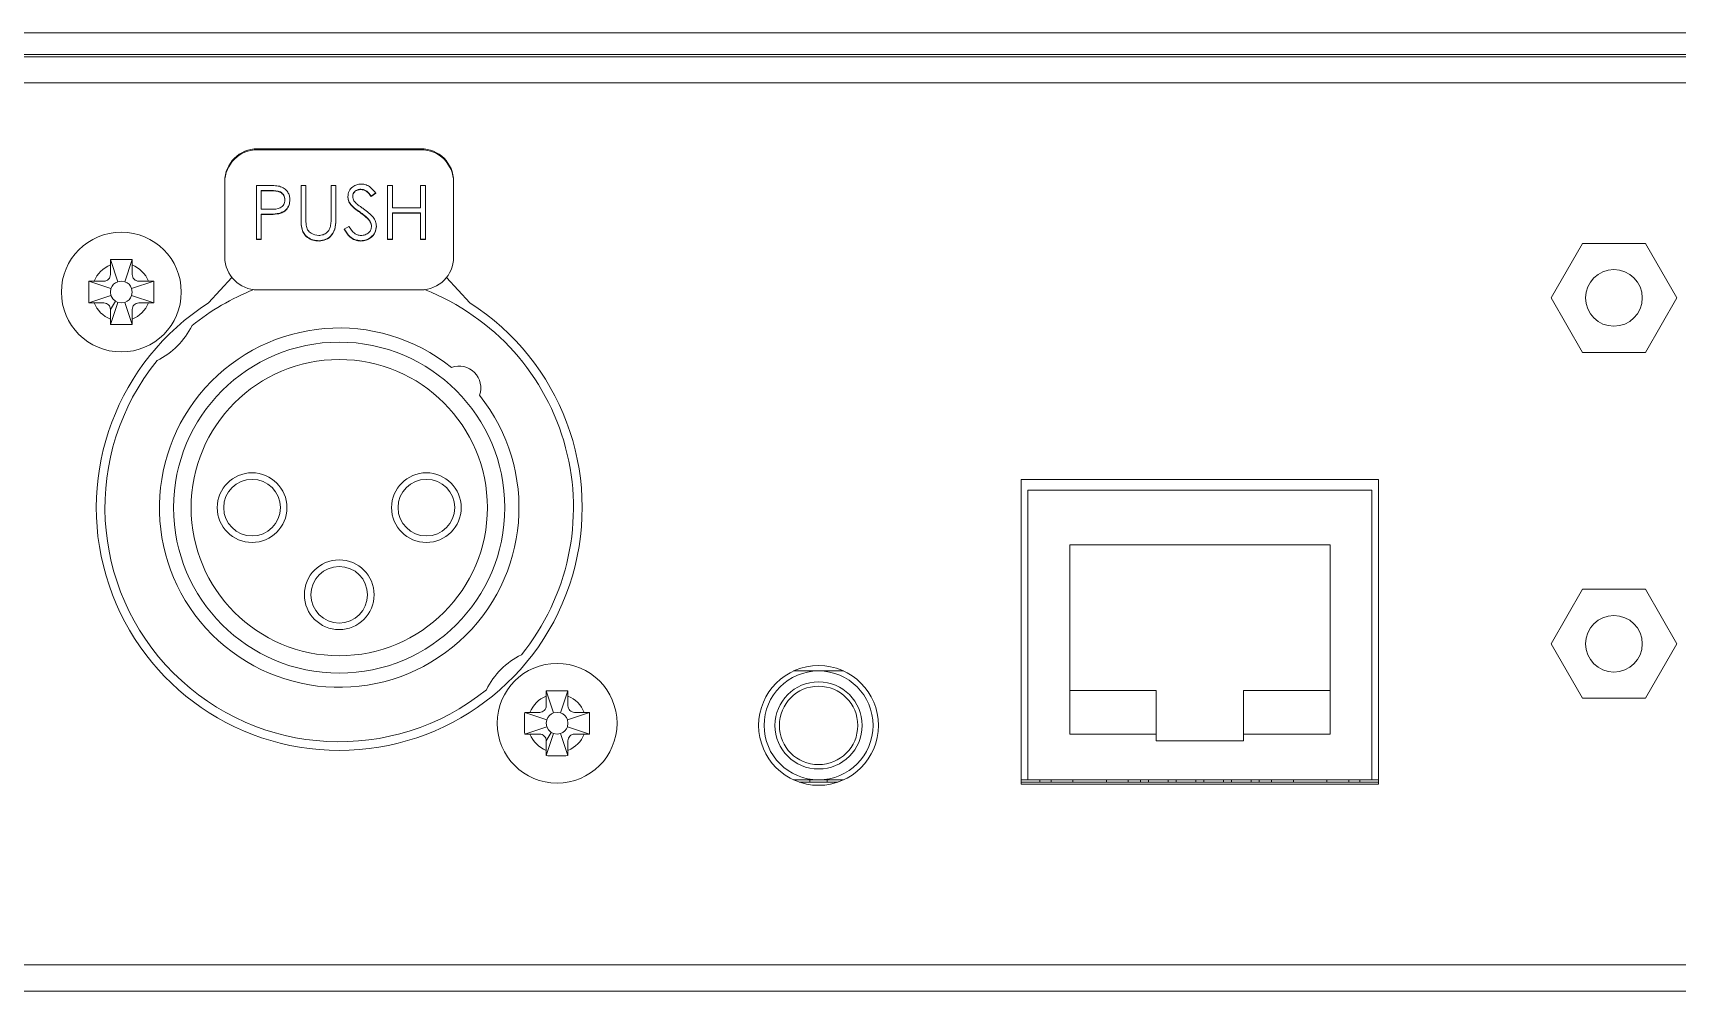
# Model space of a CAD drawing. Header units: millimetres. Extents: x 7 to 1038, y 7 to 730.
# Drawn here: x 175.09 to 212.83, y 238.54 to 260.54 of the extents above; entities that cross this region are included whole.
import ezdxf

# ---------------------------------------------------------------- set-up
doc = ezdxf.new("R2010")
doc.units = ezdxf.units.MM

msp = doc.modelspace()

# ---------------------------------------------------------------- linework, layer by layer
at = {"color": 7, "linetype": 'Continuous', "lineweight": 15}
for p, q in [((43.0738, 260.5373), (261.1738, 260.5373)), ((42.9738, 260.0373), (261.2738, 260.0373)), ((43.6238, 259.9873), (260.6238, 259.9873)), ((260.6238, 259.3873), (43.6238, 259.3873)), ((180.2488, 257.8759), (180.2488, 257.8541)), ((183.9988, 257.8759), (180.2488, 257.8759)), ((183.9988, 257.8541), (180.2488, 257.8541)), ((183.9988, 257.8541), (183.9988, 257.8759)), ((179.4988, 257.107), (179.4988, 257.1288)), ((179.4988, 257.107), (179.4988, 255.3873)), ((180.222, 257.0351), (180.4671, 257.0351)), ((180.222, 255.7899), (180.222, 257.0351)), ((181.2476, 257.0351), (181.3598, 257.0351)), ((181.2476, 256.283), (181.2476, 257.0351)), ((181.3598, 257.0351), (181.3598, 256.289)), ((181.9367, 257.0351), (182.0489, 257.0351)), ((181.9367, 256.289), (181.9367, 257.0351)), ((182.0489, 257.0351), (182.0489, 256.283)), ((183.2348, 257.0351), (183.347, 257.0351)), ((183.2348, 255.7899), (183.2348, 257.0351)), ((183.347, 257.0351), (183.347, 256.5242)), ((183.988, 257.0351), (184.1002, 257.0351)), ((183.988, 256.5242), (183.988, 257.0351)), ((184.1002, 257.0351), (184.1002, 255.7899)), ((184.7488, 257.1288), (184.7488, 257.107)), ((184.7488, 257.107), (184.7488, 255.3873)), ((180.3342, 256.9161), (180.3342, 256.9074)), ((180.5628, 256.9161), (180.3342, 256.9161)), ((180.5628, 256.9074), (180.3342, 256.9074)), ((180.3342, 256.9074), (180.3342, 256.4923)), ((180.5628, 256.9161), (180.5628, 256.9074)), ((180.879, 256.7093), (180.879, 256.7006)), ((182.3912, 256.5956), (182.3912, 256.5868)), ((182.4335, 256.7904), (182.4335, 256.7817)), ((182.6168, 256.948), (182.6168, 256.9393)), ((182.9624, 256.865), (182.8609, 256.7884)), ((182.9624, 256.8563), (182.8609, 256.7797)), ((182.8609, 256.7884), (182.8609, 256.7797)), ((180.3342, 256.4923), (180.553, 256.4896)), ((180.4235, 256.3733), (180.3342, 256.3733)), ((180.3342, 256.3733), (180.3342, 256.3646)), ((180.3342, 256.3646), (180.3342, 255.7899)), ((180.4235, 256.3646), (180.3342, 256.3646)), ((180.4235, 256.3733), (180.4235, 256.3646)), ((180.7418, 256.3938), (180.7418, 256.385)), ((181.3598, 256.2794), (181.3598, 256.2707)), ((182.596, 256.4262), (182.596, 256.4175)), ((182.8214, 256.2276), (182.8214, 256.2189)), ((183.347, 256.5242), (183.988, 256.5242)), ((183.347, 256.4052), (183.347, 256.3965)), ((183.988, 256.4052), (183.347, 256.4052)), ((183.347, 256.3965), (183.347, 255.7899)), ((183.988, 256.3965), (183.347, 256.3965)), ((183.988, 256.4052), (183.988, 256.3965)), ((183.988, 255.7899), (183.988, 256.3965)), ((181.2699, 256.0293), (181.2699, 256.0206)), ((182.2412, 256.0301), (182.3469, 256.0932)), ((182.8662, 256.1054), (182.8662, 256.0967)), ((180.3342, 255.7986), (180.222, 255.7986)), ((180.3342, 255.7899), (180.222, 255.7899)), ((181.6605, 255.7666), (181.6605, 255.7579)), ((182.6213, 255.7666), (182.6213, 255.7579)), ((183.347, 255.7986), (183.2348, 255.7986)), ((183.347, 255.7899), (183.2348, 255.7899)), ((184.1002, 255.7986), (183.988, 255.7986)), ((184.1002, 255.7899), (183.988, 255.7899)), ((210.6546, 255.7023), (209.9329, 254.4523)), ((212.098, 255.7023), (210.6546, 255.7023)), ((212.8197, 254.4523), (212.098, 255.7023)), ((176.8738, 255.2095), (176.8759, 255.331)), ((176.8738, 255.2095), (176.8738, 254.9873)), ((177.0447, 254.8245), (176.8759, 255.331)), ((177.2028, 254.8245), (177.3717, 255.331)), ((177.3717, 255.331), (177.3738, 255.2095)), ((177.3738, 254.9873), (177.3738, 255.2095)), ((176.3801, 254.8352), (176.5017, 254.8373)), ((176.8866, 254.6664), (176.3801, 254.8352)), ((176.7238, 254.8373), (176.5017, 254.8373)), ((177.361, 254.6664), (177.8675, 254.8352)), ((177.7459, 254.8373), (177.5238, 254.8373)), ((177.7459, 254.8373), (177.8675, 254.8352)), ((179.6594, 254.9235), (179.1238, 254.3363)), ((185.1238, 254.3363), (184.5881, 254.9235)), ((176.8866, 254.5083), (176.3801, 254.3394)), ((176.5017, 254.3373), (176.7238, 254.3373)), ((176.8738, 254.1873), (176.9913, 254.3753)), ((177.0447, 254.3502), (176.8759, 253.8436)), ((176.9913, 254.3753), (177.0447, 254.3502)), ((177.2028, 254.3502), (177.3717, 253.8436)), ((177.361, 254.5083), (177.8675, 254.3394)), ((177.5238, 254.3373), (177.7459, 254.3373)), ((177.8675, 254.3394), (177.7459, 254.3373)), ((183.9988, 254.6373), (180.2488, 254.6373)), ((209.9329, 254.4523), (210.6546, 253.2023)), ((212.098, 253.2023), (212.8197, 254.4523)), ((176.8738, 254.1873), (176.8738, 253.9652)), ((176.8759, 253.8436), (176.8738, 253.9652)), ((177.3738, 253.9652), (177.3717, 253.8436)), ((177.3738, 253.9652), (177.3738, 254.1873)), ((210.6546, 253.2023), (212.098, 253.2023)), ((205.9738, 250.2873), (197.7738, 250.2873)), ((197.7738, 250.2873), (197.7738, 243.2873)), ((205.9738, 243.2873), (205.9738, 250.2873)), ((197.9288, 250.0373), (197.9288, 243.3873)), ((197.9288, 250.0373), (205.8188, 250.0373)), ((205.8188, 250.0373), (205.8188, 243.3873)), ((204.8613, 248.7873), (198.8863, 248.7873)), ((198.8863, 248.7873), (198.8863, 244.4373)), ((204.8613, 244.4373), (204.8613, 248.7873)), ((210.6546, 247.7623), (209.9329, 246.5123)), ((212.098, 247.7623), (210.6546, 247.7623)), ((212.8197, 246.5123), (212.098, 247.7623)), ((209.9329, 246.5123), (210.6546, 245.2623)), ((212.098, 245.2623), (212.8197, 246.5123)), ((193.1238, 245.8873), (192.551, 245.8873)), ((193.6966, 245.8873), (193.1238, 245.8873)), ((186.8738, 245.3095), (186.8759, 245.431)), ((186.8738, 245.3095), (186.8738, 245.0873)), ((187.0447, 244.9245), (186.8759, 245.431)), ((187.2029, 244.9245), (187.3717, 245.431)), ((187.3717, 245.431), (187.3738, 245.3095)), ((187.3738, 245.0873), (187.3738, 245.3095)), ((200.8738, 245.4373), (198.8863, 245.4373)), ((200.8738, 244.4373), (200.8738, 245.4373)), ((204.8613, 245.4373), (202.8738, 245.4373)), ((202.8738, 245.4373), (202.8738, 244.4373)), ((210.6546, 245.2623), (212.098, 245.2623)), ((186.3801, 244.9352), (186.5017, 244.9373)), ((186.8866, 244.7664), (186.3801, 244.9352)), ((186.7238, 244.9373), (186.5017, 244.9373)), ((187.361, 244.7664), (187.8675, 244.9352)), ((187.7459, 244.9373), (187.5238, 244.9373)), ((187.7459, 244.9373), (187.8675, 244.9352)), ((186.8866, 244.6083), (186.3801, 244.4394)), ((187.361, 244.6083), (187.8675, 244.4394)), ((186.5017, 244.4373), (186.7238, 244.4373)), ((186.8738, 244.2873), (186.9913, 244.4753)), ((186.8738, 244.2873), (186.8738, 244.0652)), ((187.0447, 244.4502), (186.8759, 243.9436)), ((186.9913, 244.4753), (187.0447, 244.4502)), ((187.2029, 244.4502), (187.3717, 243.9436)), ((187.3738, 244.0652), (187.3738, 244.2873)), ((187.5238, 244.4373), (187.7459, 244.4373)), ((187.8675, 244.4394), (187.7459, 244.4373)), ((198.8863, 244.4373), (200.8738, 244.4373)), ((200.8738, 244.4373), (200.8738, 244.2873)), ((200.8738, 244.2873), (202.8738, 244.2873)), ((202.8738, 244.4373), (204.8613, 244.4373)), ((202.8738, 244.2873), (202.8738, 244.4373)), ((186.8759, 243.9436), (186.8738, 244.0652)), ((187.3738, 244.0652), (187.3717, 243.9436)), ((192.551, 243.3873), (193.1238, 243.3873)), ((192.9238, 243.3873), (192.9238, 243.3373)), ((193.1238, 243.3873), (193.6966, 243.3873)), ((193.3238, 243.3373), (193.3238, 243.3873)), ((197.9288, 243.3873), (197.7738, 243.3873)), ((197.9288, 243.3873), (205.8188, 243.3873)), ((198.2038, 243.3873), (198.2038, 243.3373)), ((198.4588, 243.3873), (198.4588, 243.3373)), ((198.9588, 243.3373), (198.9588, 243.3873)), ((199.7288, 243.3873), (199.7288, 243.3373)), ((200.2288, 243.3373), (200.2288, 243.3873)), ((200.5113, 243.3373), (200.5113, 243.3873)), ((200.6963, 243.3873), (200.6963, 243.3373)), ((201.1463, 243.3373), (201.1463, 243.3873)), ((201.3313, 243.3873), (201.3313, 243.3373)), ((201.7813, 243.3373), (201.7813, 243.3873)), ((201.9663, 243.3873), (201.9663, 243.3373)), ((202.4163, 243.3373), (202.4163, 243.3873)), ((202.6013, 243.3873), (202.6013, 243.3373)), ((203.0513, 243.3373), (203.0513, 243.3873)), ((203.2363, 243.3873), (203.2363, 243.3373)), ((203.5188, 243.3873), (203.5188, 243.3373)), ((204.0188, 243.3373), (204.0188, 243.3873)), ((204.7888, 243.3873), (204.7888, 243.3373)), ((205.2888, 243.3373), (205.2888, 243.3873)), ((205.5438, 243.3373), (205.5438, 243.3873)), ((205.9738, 243.3873), (205.8188, 243.3873)), ((192.6759, 243.3373), (193.5717, 243.3373)), ((197.7738, 243.3373), (205.9738, 243.3373)), ((197.7738, 243.2873), (205.9738, 243.2873)), ((261.3738, 238.5373), (42.8738, 238.5373))]:
    msp.add_line(p, q, dxfattribs=at)
at = {"color": 8, "linetype": 'Continuous', "lineweight": 15}
msp.add_line((261.3738, 239.1373), (159.1238, 239.1373), dxfattribs=at)
at = {"color": 7, "linetype": 'Continuous', "lineweight": 15, "flags": 128}
for points in [[(177.2028, 254.8245), (177.1238, 254.8373), (177.0447, 254.8245)], [(176.8866, 254.6664), (176.8738, 254.5873), (176.8866, 254.5083)], [(176.8866, 254.5083), (176.9274, 254.4327), (176.9913, 254.3753)], [(177.0447, 254.3502), (177.1238, 254.3373), (177.2028, 254.3502)], [(177.361, 254.5083), (177.3738, 254.5873), (177.361, 254.6664)], [(187.2029, 244.9245), (187.1238, 244.9373), (187.0447, 244.9245)], [(186.8866, 244.7664), (186.8738, 244.6873), (186.8866, 244.6083)], [(186.8866, 244.6083), (186.9274, 244.5327), (186.9913, 244.4753)], [(187.361, 244.6083), (187.3738, 244.6873), (187.361, 244.7664)], [(187.0447, 244.4502), (187.1238, 244.4373), (187.2029, 244.4502)]]:
    msp.add_lwpolyline(points, dxfattribs=at)
at = {"color": 7, "linetype": 'Continuous', "lineweight": 15}
for centre, radius in [((177.1238, 254.5873), 1.375), ((211.3763, 254.4523), 0.65), ((182.1238, 249.6373), 3.8), ((182.1238, 249.6373), 3.4), ((180.1238, 249.6373), 0.8), ((180.1238, 249.6373), 0.65), ((184.1238, 249.6373), 0.8), ((184.1238, 249.6373), 0.65), ((182.1238, 247.6373), 0.8), ((182.1238, 247.6373), 0.65), ((211.3763, 246.5123), 0.65), ((187.1238, 244.6873), 1.375), ((193.1238, 244.6373), 1.375), ((193.1238, 244.6373), 1.25), ((193.1238, 244.6373), 1), ((193.1238, 244.6373), 0.9)]:
    msp.add_circle(centre, radius, dxfattribs=at)
for centre, radius, start, end in [((180.2474, 257.1273), 0.7486, 89.89105, 179.8905), ((180.2474, 257.1056), 0.7486, 89.89105, 179.89053), ((184.0002, 257.1273), 0.7486, 0.10936, 90.10923), ((184.0002, 257.1056), 0.7486, 0.10933, 90.10923), ((177.1238, 254.5873), 0.6705, 111.89302, 158.10698), ((177.1238, 254.5873), 0.6705, 21.89302, 68.10698), ((180.2488, 255.3873), 0.75, 180, 270), ((183.9988, 255.3873), 0.75, 270, 0), ((176.724, 254.9871), 0.1498, 269.92034, 0.07948), ((177.1234, 254.5877), 0.2496, 108.38465, 161.61585), ((177.1241, 254.5877), 0.2496, 18.38479, 71.61538), ((177.5236, 254.9871), 0.1498, 179.92001, 270.07946), ((177.1238, 254.5873), 0.6705, 201.89302, 248.10698), ((182.1238, 249.6373), 5.575, 122.55552, 57.44448), ((176.724, 254.1876), 0.1498, 359.91898, 90.08119), ((177.1241, 254.587), 0.2496, 288.38476, 341.61507), ((177.1238, 254.5873), 0.6705, 291.89302, 338.10698), ((177.5236, 254.1875), 0.1498, 89.92078, 180.07975), ((182.1238, 249.6373), 5.375, 111.38765, 128.93865), ((182.1238, 249.6373), 5.375, 321.06135, 68.61235), ((177.1738, 254.5873), 1.75, 296.07548, 333.92452), ((182.1238, 249.6373), 4.125, 51.30947, 38.69053), ((182.1238, 249.6373), 5.375, 141.06135, 308.93865), ((184.8738, 252.3873), 0.5, 339.95166, 110.04834), ((187.0738, 244.6873), 1.75, 116.07548, 153.92452), ((187.1238, 244.6873), 0.6705, 111.89302, 158.10698), ((187.1238, 244.6873), 0.6705, 21.89302, 68.10698), ((186.724, 245.0871), 0.1498, 269.92105, 0.07949), ((187.1234, 244.6877), 0.2496, 108.38507, 161.61543), ((187.1241, 244.6877), 0.2496, 18.38543, 71.61407), ((187.5236, 245.0871), 0.1498, 179.91997, 270.07949), ((187.1241, 244.687), 0.2496, 288.38486, 341.61564), ((187.1238, 244.6873), 0.6705, 201.89302, 248.10698), ((186.724, 244.2875), 0.1498, 359.9195, 90.08015), ((187.1238, 244.6873), 0.6705, 291.89302, 338.10698), ((187.5236, 244.2875), 0.1498, 89.92058, 180.07978)]:
    msp.add_arc(centre, radius, start, end, dxfattribs=at)
for points, knots in [([(180.4671, 257.0351), (180.5206, 257.0353), (180.6159, 257.0356), (180.7103, 257.0223), (180.7518, 257.0164)], [0, 0, 0, 0, 0.5603093, 1, 1, 1, 1]), ([(180.7518, 257.0164), (180.7898, 257.0027), (180.8658, 256.9754), (180.9443, 256.8912), (180.9857, 256.7955), (180.9894, 256.7326), (180.9912, 256.7011)], [0, 0, 0, 0, 0.2797046, 0.559381, 0.7795083, 1, 1, 1, 1]), ([(182.3213, 256.7764), (182.3267, 256.8206), (182.3376, 256.909), (182.423, 257.005), (182.525, 257.0582), (182.5946, 257.0641), (182.6293, 257.067)], [0, 0, 0, 0, 0.27955208, 0.55879891, 0.77937803, 1, 1, 1, 1]), ([(182.6293, 257.067), (182.6678, 257.0633), (182.7448, 257.0558), (182.8653, 256.9825), (182.9255, 256.9042), (182.9624, 256.8563)], [0, 0, 0, 0, 0.27975135, 0.55950011, 1, 1, 1, 1]), ([(180.553, 256.4896), (180.6292, 256.4893), (180.7245, 256.489), (180.8168, 256.5513), (180.8648, 256.6085), (180.8734, 256.6638), (180.879, 256.7006)], [0, 0, 0, 0, 0.49971847, 0.62535092, 0.75108372, 1, 1, 1, 1]), ([(180.879, 256.7093), (180.8734, 256.745), (180.8648, 256.7988), (180.8188, 256.855), (180.7305, 256.918), (180.6373, 256.917), (180.5628, 256.9161)], [0, 0, 0, 0, 0.24897014, 0.374729, 0.5003819, 1, 1, 1, 1]), ([(180.879, 256.7006), (180.8734, 256.7363), (180.8648, 256.7901), (180.8188, 256.8462), (180.7305, 256.9093), (180.6373, 256.9082), (180.5628, 256.9074)], [0, 0, 0, 0, 0.24897041, 0.37472856, 0.50038159, 1, 1, 1, 1]), ([(180.9912, 256.7098), (180.9882, 256.6687), (180.9823, 256.5867), (180.9196, 256.4868), (180.8345, 256.4223), (180.7727, 256.4033), (180.7418, 256.3938)], [0, 0, 0, 0, 0.2800967, 0.5593221, 0.7794544, 1, 1, 1, 1]), ([(180.9912, 256.7011), (180.9882, 256.66), (180.9823, 256.578), (180.9196, 256.4781), (180.8345, 256.4136), (180.7727, 256.3946), (180.7418, 256.385)], [0, 0, 0, 0, 0.2800976, 0.559323, 0.779455, 1, 1, 1, 1]), ([(182.3912, 256.5956), (182.3692, 256.6279), (182.3298, 256.6856), (182.3239, 256.7547), (182.3213, 256.7851)], [0, 0, 0, 0, 0.55984124, 1, 1, 1, 1]), ([(182.3912, 256.5868), (182.3692, 256.6191), (182.3298, 256.6768), (182.3239, 256.746), (182.3213, 256.7764)], [0, 0, 0, 0, 0.5598412, 1, 1, 1, 1]), ([(182.596, 256.4262), (182.5553, 256.4549), (182.4825, 256.5061), (182.4191, 256.5682), (182.3912, 256.5956)], [0, 0, 0, 0, 0.5604097, 1, 1, 1, 1]), ([(182.596, 256.4175), (182.5553, 256.4462), (182.4825, 256.4974), (182.4191, 256.5595), (182.3912, 256.5868)], [0, 0, 0, 0, 0.5604118, 1, 1, 1, 1]), ([(182.6168, 256.948), (182.5914, 256.9461), (182.5407, 256.9422), (182.4797, 256.9034), (182.4396, 256.85), (182.4356, 256.8103), (182.4335, 256.7904)], [0, 0, 0, 0, 0.2802732, 0.5599323, 0.7799198, 1, 1, 1, 1]), ([(182.6168, 256.9393), (182.5914, 256.9374), (182.5407, 256.9335), (182.4797, 256.8947), (182.4396, 256.8413), (182.4356, 256.8016), (182.4335, 256.7817)], [0, 0, 0, 0, 0.2802736, 0.5599323, 0.7799195, 1, 1, 1, 1]), ([(182.4335, 256.7817), (182.435, 256.7643), (182.4379, 256.7295), (182.465, 256.6722), (182.4966, 256.6403), (182.5159, 256.6208)], [0, 0, 0, 0, 0.2799425, 0.5597718, 1, 1, 1, 1]), ([(182.5159, 256.6208), (182.5467, 256.5969), (182.6018, 256.5543), (182.6588, 256.5144), (182.6839, 256.4968)], [0, 0, 0, 0, 0.5599055, 1, 1, 1, 1]), ([(182.8609, 256.7884), (182.8393, 256.8152), (182.8038, 256.8593), (182.7451, 256.9125), (182.6838, 256.9429), (182.6392, 256.9463), (182.6168, 256.948)], [0, 0, 0, 0, 0.340405, 0.560482, 0.7801753, 1, 1, 1, 1]), ([(182.8609, 256.7797), (182.8393, 256.8065), (182.8038, 256.8506), (182.7451, 256.9038), (182.6838, 256.9342), (182.6392, 256.9376), (182.6168, 256.9393)], [0, 0, 0, 0, 0.3404055, 0.5604829, 0.7801749, 1, 1, 1, 1]), ([(180.7418, 256.3938), (180.6826, 256.3863), (180.5769, 256.3731), (180.4704, 256.3732), (180.4235, 256.3733)], [0, 0, 0, 0, 0.5596932, 1, 1, 1, 1]), ([(180.7418, 256.385), (180.6826, 256.3776), (180.5769, 256.3644), (180.4704, 256.3645), (180.4235, 256.3646)], [0, 0, 0, 0, 0.5596933, 1, 1, 1, 1]), ([(181.2699, 256.0293), (181.2619, 256.078), (181.2476, 256.1649), (181.2476, 256.2529), (181.2476, 256.2917)], [0, 0, 0, 0, 0.5594968, 1, 1, 1, 1]), ([(181.2699, 256.0206), (181.2619, 256.0692), (181.2476, 256.1562), (181.2476, 256.2442), (181.2476, 256.283)], [0, 0, 0, 0, 0.5594987, 1, 1, 1, 1]), ([(181.3598, 256.289), (181.3597, 256.258), (181.3595, 256.2028), (181.3632, 256.1476), (181.3648, 256.1234)], [0, 0, 0, 0, 0.5601233, 1, 1, 1, 1]), ([(182.0489, 256.2917), (182.0478, 256.2224), (182.0457, 256.0844), (181.9703, 255.9005), (181.8248, 255.7842), (181.7153, 255.7725), (181.6605, 255.7666)], [0, 0, 0, 0, 0.2816543, 0.5601098, 0.7800778, 1, 1, 1, 1]), ([(182.0489, 256.283), (182.0478, 256.2136), (182.0457, 256.0757), (181.9703, 255.8918), (181.8248, 255.7755), (181.7153, 255.7638), (181.6605, 255.7579)], [0, 0, 0, 0, 0.281655, 0.5601102, 0.780078, 1, 1, 1, 1]), ([(181.9239, 256.0957), (181.9287, 256.1316), (181.9371, 256.1958), (181.9368, 256.2605), (181.9367, 256.289)], [0, 0, 0, 0, 0.5596231, 1, 1, 1, 1]), ([(182.8214, 256.2276), (182.7829, 256.2687), (182.714, 256.342), (182.6321, 256.4005), (182.596, 256.4262)], [0, 0, 0, 0, 0.5594964, 1, 1, 1, 1]), ([(182.8214, 256.2189), (182.7829, 256.26), (182.714, 256.3333), (182.6321, 256.3917), (182.596, 256.4175)], [0, 0, 0, 0, 0.559496, 1, 1, 1, 1]), ([(182.6839, 256.4968), (182.7623, 256.439), (182.8714, 256.3585), (182.9643, 256.2086), (182.9737, 256.1328), (182.9784, 256.0949)], [0, 0, 0, 0, 0.5601158, 0.7802837, 1, 1, 1, 1]), ([(182.8662, 256.1054), (182.8631, 256.1302), (182.8576, 256.1746), (182.8325, 256.2114), (182.8214, 256.2276)], [0, 0, 0, 0, 0.5589896, 1, 1, 1, 1]), ([(182.8662, 256.0967), (182.8631, 256.1215), (182.8576, 256.1659), (182.8325, 256.2027), (182.8214, 256.2189)], [0, 0, 0, 0, 0.5589911, 1, 1, 1, 1]), ([(181.6605, 255.7666), (181.6131, 255.7699), (181.5182, 255.7763), (181.3986, 255.8382), (181.3109, 255.9253), (181.2836, 255.9946), (181.2699, 256.0293)], [0, 0, 0, 0, 0.2802191, 0.5599119, 0.7799499, 1, 1, 1, 1]), ([(181.6605, 255.7579), (181.6131, 255.7612), (181.5182, 255.7676), (181.3986, 255.8295), (181.3109, 255.9166), (181.2836, 255.9859), (181.2699, 256.0206)], [0, 0, 0, 0, 0.2802191, 0.5599125, 0.7799517, 1, 1, 1, 1]), ([(181.3648, 256.1234), (181.3728, 256.0853), (181.3886, 256.0093), (181.4957, 255.9114), (181.5941, 255.8954), (181.6543, 255.8856)], [0, 0, 0, 0, 0.2810568, 0.5608203, 1, 1, 1, 1]), ([(181.6543, 255.8856), (181.6887, 255.8893), (181.7576, 255.8967), (181.841, 255.9494), (181.8979, 256.0187), (181.9152, 256.07), (181.9239, 256.0957)], [0, 0, 0, 0, 0.2797832, 0.5593763, 0.7795689, 1, 1, 1, 1]), ([(182.6213, 255.7666), (182.5751, 255.7713), (182.4826, 255.7805), (182.3401, 255.8743), (182.2787, 255.9764), (182.2412, 256.0388)], [0, 0, 0, 0, 0.2798806, 0.559666, 1, 1, 1, 1]), ([(182.6213, 255.7579), (182.5751, 255.7625), (182.4826, 255.7718), (182.3401, 255.8656), (182.2787, 255.9677), (182.2412, 256.0301)], [0, 0, 0, 0, 0.2798807, 0.5596657, 1, 1, 1, 1]), ([(182.3469, 256.0932), (182.384, 256.0363), (182.4358, 255.957), (182.5417, 255.8939), (182.5948, 255.8884), (182.6213, 255.8856)], [0, 0, 0, 0, 0.5593201, 0.7797813, 1, 1, 1, 1]), ([(182.9784, 256.1037), (182.9714, 256.0527), (182.9574, 255.9507), (182.8575, 255.8422), (182.742, 255.7764), (182.6616, 255.7699), (182.6213, 255.7666)], [0, 0, 0, 0, 0.2791827, 0.5590846, 0.7794458, 1, 1, 1, 1]), ([(182.6213, 255.8856), (182.6549, 255.889), (182.7221, 255.8957), (182.8042, 255.946), (182.8563, 256.0178), (182.8629, 256.0704), (182.8662, 256.0967)], [0, 0, 0, 0, 0.2802744, 0.5601496, 0.7801529, 1, 1, 1, 1]), ([(182.9784, 256.0949), (182.9714, 256.044), (182.9574, 255.942), (182.8575, 255.8335), (182.742, 255.7676), (182.6616, 255.7612), (182.6213, 255.7579)], [0, 0, 0, 0, 0.2791811, 0.559084, 0.7794457, 1, 1, 1, 1]), ([(176.8759, 255.331), (176.9416, 255.3325), (177.0571, 255.335), (177.2225, 255.3346), (177.3219, 255.3322), (177.3717, 255.331)], [0, 0, 0, 0, 0.3978799, 0.6988079, 1, 1, 1, 1]), ([(176.3801, 254.3394), (176.3787, 254.4052), (176.3762, 254.5206), (176.3765, 254.686), (176.3789, 254.7855), (176.3801, 254.8352)], [0, 0, 0, 0, 0.3978823, 0.6988081, 1, 1, 1, 1]), ([(177.8675, 254.8352), (177.8689, 254.7695), (177.8714, 254.654), (177.8711, 254.4887), (177.8687, 254.3892), (177.8675, 254.3394)], [0, 0, 0, 0, 0.3978823, 0.6988082, 1, 1, 1, 1]), ([(176.5017, 254.3373), (176.4814, 254.3374), (176.4407, 254.3375), (176.4003, 254.3388), (176.3801, 254.3394)], [0, 0, 0, 0, 0.49848633, 1, 1, 1, 1]), ([(177.3717, 253.8436), (177.306, 253.8422), (177.1905, 253.8397), (177.0251, 253.8401), (176.9256, 253.8424), (176.8759, 253.8436)], [0, 0, 0, 0, 0.3978836, 0.6988079, 1, 1, 1, 1]), ([(186.8759, 245.431), (186.9416, 245.4325), (187.0571, 245.435), (187.2225, 245.4346), (187.3219, 245.4322), (187.3717, 245.431)], [0, 0, 0, 0, 0.3978836, 0.6988079, 1, 1, 1, 1]), ([(186.3801, 244.4394), (186.3787, 244.5052), (186.3762, 244.6206), (186.3765, 244.786), (186.3789, 244.8855), (186.3801, 244.9352)], [0, 0, 0, 0, 0.3978814, 0.6988082, 1, 1, 1, 1]), ([(187.8675, 244.9352), (187.8689, 244.8695), (187.8714, 244.754), (187.8711, 244.5887), (187.8687, 244.4892), (187.8675, 244.4394)], [0, 0, 0, 0, 0.3978823, 0.6988091, 1, 1, 1, 1]), ([(186.5017, 244.4373), (186.4814, 244.4374), (186.4407, 244.4375), (186.4003, 244.4388), (186.3801, 244.4394)], [0, 0, 0, 0, 0.4985015, 1, 1, 1, 1]), ([(187.3717, 243.9436), (187.306, 243.9422), (187.1905, 243.9397), (187.0251, 243.9401), (186.9256, 243.9424), (186.8759, 243.9436)], [0, 0, 0, 0, 0.3978836, 0.6988079, 1, 1, 1, 1])]:
    msp.add_open_spline(points, degree=3, knots=knots, dxfattribs=at)

doc.saveas('drawing.dxf')
